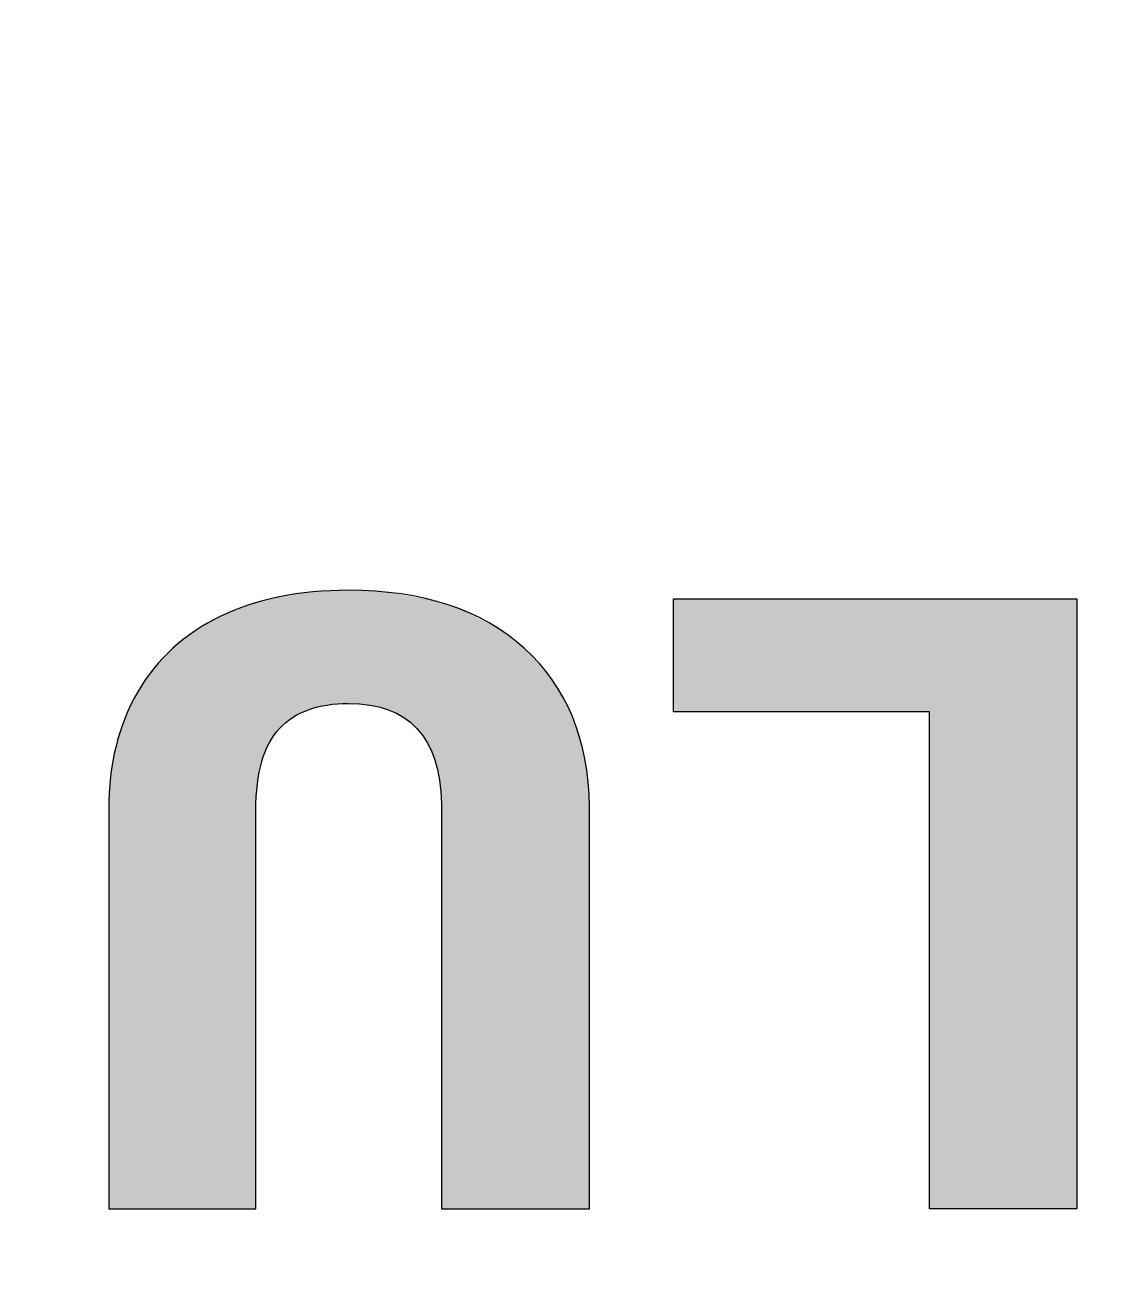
# Model space of a CAD drawing. Extents: x 722 to 1092, y -228 to 1.
# Drawn here: x 778.58 to 784.7, y -104.68 to -97.74 of the extents above; entities that cross this region are included whole.
import ezdxf

# ---------------------------------------------------------------- set-up
doc = ezdxf.new("R2010")
doc.units = 0
doc.layers.add('BOX', color=7, linetype='CONTINUOUS')

# ---------------------------------------------------------------- blocks, each defined once
blk = doc.blocks.new('BLOCK_4')
at = {"layer": 'BOX'}
blk.add_open_spline([(815.3879, -94.5482), (815.3879, -94.5482), (815.3879, -101.2533), (815.3879, -101.2533), (815.3879, -101.2533), (815.3884, -101.2533), (815.3884, -101.2533), (815.3884, -101.2533), (818.3884, -101.2533), (818.3884, -101.2533), (818.3884, -101.2533), (818.3884, -114.1533), (818.3884, -114.1533), (818.3884, -114.1533), (813.1189, -114.1533), (813.1189, -114.1533), (813.1189, -114.1533), (813.1189, -117.1533), (813.1189, -117.1533), (813.1189, -117.1533), (806.682, -117.1533), (806.682, -117.1533), (806.682, -117.1533), (806.682, -113.4533), (806.682, -113.4533), (806.682, -113.4533), (804.0849, -113.4533), (804.0849, -113.4533), (804.0849, -113.4533), (804.0849, -117.1533), (804.0849, -117.1533), (804.0849, -117.1533), (797.6189, -117.1533), (797.6189, -117.1533), (797.6189, -117.1533), (797.6189, -114.1533), (797.6189, -114.1533), (797.6189, -114.1533), (776.3884, -114.1533), (776.3884, -114.1533), (776.3884, -114.1533), (776.3884, -117.1533), (776.3884, -117.1533), (776.3884, -117.1533), (765.3884, -117.1533), (765.3884, -117.1533), (765.3884, -117.1533), (765.3884, -114.1533), (765.3884, -114.1533), (765.3884, -114.1533), (744.1578, -114.1533), (744.1578, -114.1533), (744.1578, -114.1533), (744.1578, -117.1533), (744.1578, -117.1533), (744.1578, -117.1533), (737.7435, -117.1533), (737.7435, -117.1533), (737.7435, -117.1533), (737.7435, -113.4533), (737.7435, -113.4533), (737.7435, -113.4533), (735.0994, -113.4533), (735.0994, -113.4533), (735.0994, -113.4533), (735.0994, -117.1533), (735.0994, -117.1533), (735.0994, -117.1533), (728.6578, -117.1533), (728.6578, -117.1533), (728.6578, -117.1533), (728.6578, -114.1533), (728.6578, -114.1533), (728.6578, -114.1533), (723.3884, -114.1533), (723.3884, -114.1533), (723.3884, -114.1533), (723.3884, -101.2533), (723.3884, -101.2533), (723.3884, -101.2533), (726.3884, -101.2533), (726.3884, -101.2533), (726.3884, -101.2533), (726.3897, -101.2547), (726.3897, -101.2547), (726.3897, -101.2547), (726.3897, -94.5496), (726.3897, -94.5496), (726.3897, -94.5496), (726.3906, -94.5496), (726.3906, -94.5496), (726.3906, -94.5496), (730.4906, -94.5496), (730.4906, -94.5496), (730.4906, -94.5496), (730.4906, -95.7996), (730.4906, -95.7996), (730.4906, -95.7996), (732.5096, -95.7996), (732.5096, -95.7996), (732.5096, -95.7996), (732.5096, -94.5496), (732.5096, -94.5496), (732.5096, -94.5496), (735.4906, -94.5496), (735.4906, -94.5496), (735.4906, -94.5496), (735.4906, -92.0496), (735.4906, -92.0496), (735.4906, -92.0496), (732.5096, -92.0496), (732.5096, -92.0496), (732.5096, -92.0496), (732.5096, -90.7996), (732.5096, -90.7996), (732.5096, -90.7996), (730.4906, -90.7996), (730.4906, -90.7996), (730.4906, -90.7996), (730.4906, -92.0496), (730.4906, -92.0496), (730.4906, -92.0496), (726.3906, -92.0496), (726.3906, -92.0496), (726.3906, -92.0496), (726.3897, -92.0496), (726.3897, -92.0496), (726.3897, -92.0496), (726.3897, -85.3547), (726.3897, -85.3547), (726.3897, -85.3547), (726.3884, -85.3533), (726.3884, -85.3533), (726.3884, -85.3533), (723.3884, -85.3533), (723.3884, -85.3533), (723.3884, -85.3533), (723.3884, -74.3533), (723.3884, -74.3533), (723.3884, -74.3533), (726.3884, -74.3533), (726.3884, -74.3533), (726.3884, -74.3533), (726.3884, -63.3533), (726.3884, -63.3533), (726.3884, -63.3533), (723.3884, -63.3533), (723.3884, -63.3533), (723.3884, -63.3533), (723.3884, -52.3533), (723.3884, -52.3533), (723.3884, -52.3533), (726.3884, -52.3533), (726.3884, -52.3533), (726.3884, -52.3533), (726.3884, -41.3533), (726.3884, -41.3533), (726.3884, -41.3533), (723.3884, -41.3533), (723.3884, -41.3533), (723.3884, -41.3533), (723.3884, -30.3533), (723.3884, -30.3533), (723.3884, -30.3533), (726.3884, -30.3533), (726.3884, -30.3533), (726.3885, -30.3533), (726.3885, -23.6585), (726.3885, -23.6585), (726.3885, -23.6585), (726.3894, -23.6585), (726.3894, -23.6585), (726.3894, -23.6585), (730.4894, -23.6585), (730.4894, -23.6585), (730.4894, -23.6585), (730.4894, -24.9085), (730.4894, -24.9085), (730.4894, -24.9085), (732.5083, -24.9085), (732.5083, -24.9085), (732.5083, -24.9085), (732.5083, -23.6585), (732.5083, -23.6585), (732.5083, -23.6585), (735.4894, -23.6585), (735.4894, -23.6585), (735.4894, -23.6585), (735.4894, -21.1585), (735.4894, -21.1585), (735.4894, -21.1585), (732.5083, -21.1585), (732.5083, -21.1585), (732.5083, -21.1585), (732.5083, -19.9085), (732.5083, -19.9085), (732.5083, -19.9085), (730.4894, -19.9085), (730.4894, -19.9085), (730.4894, -19.9085), (730.4894, -21.1585), (730.4894, -21.1585), (730.4894, -21.1585), (726.3894, -21.1585), (726.3894, -21.1585), (726.3894, -21.1585), (726.3885, -21.1585), (726.3885, -21.1585), (726.3885, -21.1585), (726.3885, -14.4533), (726.3885, -14.4533), (726.3885, -14.4533), (726.3884, -14.4533), (726.3884, -14.4533), (726.3884, -14.4533), (723.3884, -14.4533), (723.3884, -14.4533), (723.3884, -14.4533), (723.3884, -1.5533), (723.3884, -1.5533), (723.3884, -1.5533), (728.6578, -1.5533), (728.6578, -1.5533), (728.6578, -1.5533), (728.6578, 1.4467), (728.6578, 1.4467), (728.6578, 1.4467), (735.0994, 1.4467), (735.0994, 1.4467), (735.0994, 1.4467), (735.0994, -2.2533), (735.0994, -2.2533), (735.0994, -2.2533), (737.7435, -2.2533), (737.7435, -2.2533), (737.7435, -2.2533), (737.7435, 1.4467), (737.7435, 1.4467), (737.7435, 1.4467), (744.1578, 1.4467), (744.1578, 1.4467), (744.1578, 1.4467), (744.1578, -1.5533), (744.1578, -1.5533), (744.1578, -1.5533), (765.3884, -1.5533), (765.3884, -1.5533), (765.3884, -1.5533), (765.3884, 1.4467), (765.3884, 1.4467), (765.3884, 1.4467), (776.3884, 1.4467), (776.3884, 1.4467), (776.3884, 1.4467), (776.3884, -1.5533), (776.3884, -1.5533), (776.3884, -1.5533), (797.6189, -1.5533), (797.6189, -1.5533), (797.6189, -1.5533), (797.6189, 1.4467), (797.6189, 1.4467), (797.6189, 1.4467), (804.0849, 1.4467), (804.0849, 1.4467), (804.0849, 1.4467), (804.0849, -2.2533), (804.0849, -2.2533), (804.0849, -2.2533), (806.682, -2.2533), (806.682, -2.2533), (806.682, -2.2533), (806.682, 1.4467), (806.682, 1.4467), (806.682, 1.4467), (813.1189, 1.4467), (813.1189, 1.4467), (813.1189, 1.4467), (813.1189, -1.5533), (813.1189, -1.5533), (813.1189, -1.5533), (818.3884, -1.5533), (818.3884, -1.5533), (818.3884, -1.5533), (818.3884, -14.4533), (818.3884, -14.4533), (818.3884, -14.4533), (815.3884, -14.4533), (815.3884, -14.4533), (815.3884, -14.4533), (815.3884, -21.1482), (815.3884, -21.1482), (815.3884, -21.1482), (815.3875, -21.1482), (815.3875, -21.1482), (815.3875, -21.1482), (811.2875, -21.1482), (811.2875, -21.1482), (811.2875, -21.1482), (811.2875, -19.8982), (811.2875, -19.8982), (811.2875, -19.8982), (809.2686, -19.8982), (809.2686, -19.8982), (809.2686, -19.8982), (809.2686, -21.1482), (809.2686, -21.1482), (809.2686, -21.1482), (806.2875, -21.1482), (806.2875, -21.1482), (806.2875, -21.1482), (806.2875, -23.6482), (806.2875, -23.6482), (806.2875, -23.6482), (809.2686, -23.6482), (809.2686, -23.6482), (809.2686, -23.6482), (809.2686, -24.8982), (809.2686, -24.8982), (809.2686, -24.8982), (811.2875, -24.8982), (811.2875, -24.8982), (811.2875, -24.8982), (811.2875, -23.6482), (811.2875, -23.6482), (811.2875, -23.6482), (815.3875, -23.6482), (815.3875, -23.6482), (815.3875, -23.6482), (815.3884, -23.6482), (815.3884, -23.6482), (815.3884, -23.6482), (815.3884, -30.3533), (815.3884, -30.3533), (815.3884, -30.3533), (818.3884, -30.3533), (818.3884, -30.3533), (818.3884, -30.3533), (818.3884, -41.3533), (818.3884, -41.3533), (818.3884, -41.3533), (815.3884, -41.3533), (815.3884, -41.3533), (815.3884, -41.3533), (815.3884, -52.3533), (815.3884, -52.3533), (815.3884, -52.3533), (818.3884, -52.3533), (818.3884, -52.3533), (818.3884, -52.3533), (818.3884, -63.3533), (818.3884, -63.3533), (818.3884, -63.3533), (815.3884, -63.3533), (815.3884, -63.3533), (815.3884, -63.3533), (815.3884, -74.3533), (815.3884, -74.3533), (815.3884, -74.3533), (818.3884, -74.3533), (818.3884, -74.3533), (818.3884, -74.3533), (818.3884, -85.3533), (818.3884, -85.3533), (818.3884, -85.3533), (815.3884, -85.3533), (815.3884, -85.3533), (815.3884, -85.3533), (815.3879, -85.3533), (815.3879, -85.3533), (815.3879, -85.3533), (815.3879, -92.0482), (815.3879, -92.0482), (815.3879, -92.0482), (815.387, -92.0482), (815.387, -92.0482), (815.387, -92.0482), (811.287, -92.0482), (811.287, -92.0482), (811.287, -92.0482), (811.287, -90.7982), (811.287, -90.7982), (811.287, -90.7982), (809.2681, -90.7982), (809.2681, -90.7982), (809.2681, -90.7982), (809.2681, -92.0482), (809.2681, -92.0482), (809.2681, -92.0482), (806.287, -92.0482), (806.287, -92.0482), (806.287, -92.0482), (806.287, -94.5482), (806.287, -94.5482), (806.287, -94.5482), (809.2681, -94.5482), (809.2681, -94.5482), (809.2681, -94.5482), (809.2681, -95.7982), (809.2681, -95.7982), (809.2681, -95.7982), (811.287, -95.7982), (811.287, -95.7982), (811.287, -95.7982), (811.287, -94.5482), (811.287, -94.5482), (811.287, -94.5482), (815.387, -94.5482), (815.387, -94.5482), (815.387, -94.5482), (815.3879, -94.5482), (815.3879, -94.5482)], degree=3, knots=[0, 0, 0, 0, 1, 1, 1, 2, 2, 2, 3, 3, 3, 4, 4, 4, 5, 5, 5, 6, 6, 6, 7, 7, 7, 8, 8, 8, 9, 9, 9, 10, 10, 10, 11, 11, 11, 12, 12, 12, 13, 13, 13, 14, 14, 14, 15, 15, 15, 16, 16, 16, 17, 17, 17, 18, 18, 18, 19, 19, 19, 20, 20, 20, 21, 21, 21, 22, 22, 22, 23, 23, 23, 24, 24, 24, 25, 25, 25, 26, 26, 26, 27, 27, 27, 28, 28, 28, 29, 29, 29, 30, 30, 30, 31, 31, 31, 32, 32, 32, 33, 33, 33, 34, 34, 34, 35, 35, 35, 36, 36, 36, 37, 37, 37, 38, 38, 38, 39, 39, 39, 40, 40, 40, 41, 41, 41, 42, 42, 42, 43, 43, 43, 44, 44, 44, 45, 45, 45, 46, 46, 46, 47, 47, 47, 48, 48, 48, 49, 49, 49, 50, 50, 50, 51, 51, 51, 52, 52, 52, 53, 53, 53, 54, 54, 54, 55, 55, 55, 56, 56, 56, 57, 57, 57, 58, 58, 58, 59, 59, 59, 60, 60, 60, 61, 61, 61, 62, 62, 62, 63, 63, 63, 64, 64, 64, 65, 65, 65, 66, 66, 66, 67, 67, 67, 68, 68, 68, 69, 69, 69, 70, 70, 70, 71, 71, 71, 72, 72, 72, 73, 73, 73, 74, 74, 74, 75, 75, 75, 76, 76, 76, 77, 77, 77, 78, 78, 78, 79, 79, 79, 80, 80, 80, 81, 81, 81, 82, 82, 82, 83, 83, 83, 84, 84, 84, 85, 85, 85, 86, 86, 86, 87, 87, 87, 88, 88, 88, 89, 89, 89, 90, 90, 90, 91, 91, 91, 92, 92, 92, 93, 93, 93, 94, 94, 94, 95, 95, 95, 96, 96, 96, 97, 97, 97, 98, 98, 98, 99, 99, 99, 100, 100, 100, 101, 101, 101, 102, 102, 102, 103, 103, 103, 104, 104, 104, 105, 105, 105, 106, 106, 106, 107, 107, 107, 108, 108, 108, 109, 109, 109, 110, 110, 110, 111, 111, 111, 112, 112, 112, 113, 113, 113, 114, 114, 114, 115, 115, 115, 116, 116, 116, 117, 117, 117, 118, 118, 118, 119, 119, 119, 120, 120, 120, 121, 121, 121, 122, 122, 122, 123, 123, 123, 124, 124, 124, 125, 125, 125, 126, 126, 126, 127, 127, 127, 128, 128, 128, 129, 129, 129, 130, 130, 130, 131, 131, 131, 132, 132, 132, 133, 133, 133, 134, 134, 134, 135, 135, 135, 136, 136, 136, 137, 137, 137, 137], dxfattribs=at)
blk = doc.blocks.new('BLOCK_3')
at = {"layer": 'BOX'}
blk.add_blockref('BLOCK_4', (0, 0), dxfattribs=at)
blk = doc.blocks.new('*U17')
at = {"layer": 'BOX', "color": 7}
for points in [[(782.216, -101.5883), (782.216, -100.955), (783.649, -101.5883)], [(783.649, -101.5883), (782.216, -100.955), (783.649, -100.955)], [(783.649, -104.3698), (783.649, -100.955), (784.4722, -104.3698)], [(784.4722, -104.3698), (783.649, -100.955), (784.4722, -100.955)]]:
    blk.add_solid(points, dxfattribs=at)
blk = doc.blocks.new('*U18')
at = {"layer": 'BOX', "color": 7}
for points in [[(780.0929, -101.614), (780.0262, -100.9422), (780.0929, -100.9319)], [(780.1716, -101.5765), (780.0929, -100.9319), (780.1716, -100.9198)], [(780.0929, -101.614), (780.0929, -100.9319), (780.1716, -101.5765)], [(780.1728, -101.5762), (780.1716, -100.9198), (780.1728, -100.9196)], [(780.1716, -101.5765), (780.1716, -100.9198), (780.1728, -101.5762)], [(780.2622, -101.5525), (780.1728, -100.9196), (780.2622, -100.914)], [(780.1728, -101.5762), (780.1728, -100.9196), (780.2622, -101.5525)], [(780.3451, -101.5439), (780.2622, -100.914), (780.3451, -100.9087)], [(780.2622, -101.5525), (780.2622, -100.914), (780.3451, -101.5439)], [(780.3648, -101.5419), (780.3451, -100.9087), (780.3648, -100.9084)], [(780.3451, -101.5439), (780.3451, -100.9087), (780.3648, -101.5419)], [(780.3898, -101.5414), (780.3648, -100.9084), (780.3898, -100.9081)], [(780.3648, -101.5419), (780.3648, -100.9084), (780.3898, -101.5414)], [(780.3898, -101.5414), (780.3898, -100.9081), (780.3923, -101.5414)], [(780.3923, -101.5414), (780.3898, -100.9081), (780.3923, -100.9082)], [(780.3923, -101.5414), (780.3923, -100.9082), (780.4427, -101.5426)], [(780.4427, -101.5426), (780.3923, -100.9082), (780.4427, -100.9087)], [(780.4427, -101.5426), (780.4427, -100.9087), (780.4541, -101.544)], [(780.4541, -101.544), (780.4427, -100.9087), (780.4541, -100.9088)], [(780.4541, -101.544), (780.4541, -100.9088), (780.5425, -101.555)], [(780.5425, -101.555), (780.4541, -100.9088), (780.5425, -100.9137)], [(780.5425, -101.555), (780.5425, -100.9137), (780.5847, -101.5674)], [(780.5847, -101.5674), (780.5425, -100.9137), (780.5847, -100.916)], [(780.5847, -101.5674), (780.5847, -100.916), (780.6306, -101.5809)], [(780.6306, -101.5809), (780.5847, -100.916), (780.6306, -100.9232)], [(780.6306, -101.5809), (780.6306, -100.9232), (780.7069, -101.6202)], [(780.7069, -101.6202), (780.6306, -100.9232), (780.7069, -100.935)], [(780.7069, -101.6202), (780.7069, -100.935), (780.7714, -101.6729)], [(780.7714, -101.6729), (780.7069, -100.935), (780.7714, -100.945)], [(779.8426, -104.3698), (779.7635, -101.0194), (779.8426, -100.9897)], [(779.8598, -104.3698), (779.8426, -100.9897), (779.8598, -100.9833)], [(779.8426, -104.3698), (779.8426, -100.9897), (779.8598, -104.3698)], [(779.8773, -104.3698), (779.8598, -100.9833), (779.8773, -100.9788)], [(779.8598, -104.3698), (779.8598, -100.9833), (779.8773, -104.3698)], [(779.8779, -104.3598), (779.8773, -100.9788), (779.8779, -100.9786)], [(779.8773, -104.3698), (779.8773, -100.9788), (779.8779, -104.3598)], [(779.8779, -102.1458), (779.8779, -100.9786), (779.878, -102.1247)], [(779.878, -102.1247), (779.8779, -100.9786), (779.878, -100.9786)], [(779.8787, -102.091), (779.878, -100.9786), (779.8787, -100.9784)], [(779.878, -102.1247), (779.878, -100.9786), (779.8787, -102.091)], [(779.8826, -102.0269), (779.8787, -100.9784), (779.8826, -100.9775)], [(779.8787, -102.091), (779.8787, -100.9784), (779.8826, -102.0269)], [(779.8996, -101.9112), (779.8826, -100.9775), (779.8996, -100.9731)], [(779.8826, -102.0269), (779.8826, -100.9775), (779.8996, -101.9112)], [(779.9293, -101.8123), (779.8996, -100.9731), (779.9293, -100.9655)], [(779.8996, -101.9112), (779.8996, -100.9731), (779.9293, -101.8123)], [(779.9715, -101.7303), (779.9293, -100.9655), (779.9715, -100.9547)], [(779.9293, -101.8123), (779.9293, -100.9655), (779.9715, -101.7303)], [(780.0111, -101.6831), (779.9715, -100.9547), (780.0111, -100.9445)], [(779.9715, -101.7303), (779.9715, -100.9547), (780.0111, -101.6831)], [(780.0262, -101.665), (780.0111, -100.9445), (780.0262, -100.9422)], [(780.0111, -101.6831), (780.0111, -100.9445), (780.0262, -101.665)], [(780.0262, -101.665), (780.0262, -100.9422), (780.0929, -101.614)], [(780.7714, -101.6729), (780.7714, -100.945), (780.8242, -101.739)], [(780.8242, -101.739), (780.7714, -100.945), (780.8242, -100.9532)], [(780.8242, -101.739), (780.8242, -100.9532), (780.8268, -101.7441)], [(780.8268, -101.7441), (780.8242, -100.9532), (780.8268, -100.9536)], [(780.8268, -101.7441), (780.8268, -100.9536), (780.8651, -101.8185)], [(780.8651, -101.8185), (780.8268, -100.9536), (780.8651, -100.9658)], [(780.8651, -101.8185), (780.8651, -100.9658), (780.8943, -101.9114)], [(780.8943, -101.9114), (780.8651, -100.9658), (780.8943, -100.975)], [(780.8943, -101.9114), (780.8943, -100.975), (780.9117, -102.0177)], [(780.9117, -102.0177), (780.8943, -100.975), (780.9117, -100.9805)], [(780.9117, -102.0177), (780.9117, -100.9805), (780.916, -102.0759)], [(780.916, -102.0759), (780.9117, -100.9805), (780.916, -100.9818)], [(780.916, -102.0759), (780.916, -100.9818), (780.9169, -102.102)], [(780.9169, -102.102), (780.916, -100.9818), (780.9169, -100.9821)], [(780.9169, -104.3597), (780.9169, -100.9821), (780.9175, -104.3698)], [(780.9175, -104.3698), (780.9169, -100.9821), (780.9175, -100.9823)], [(780.9175, -104.3698), (780.9175, -100.9823), (780.9525, -104.3698)], [(780.9525, -104.3698), (780.9175, -100.9823), (780.9525, -100.9934)], [(780.9525, -104.3698), (780.9525, -100.9934), (781.032, -104.3698)], [(781.032, -104.3698), (780.9525, -100.9934), (781.032, -101.0186)], [(779.653, -104.3698), (779.5898, -101.1023), (779.653, -101.0699)], [(779.7192, -104.3698), (779.653, -101.0699), (779.7192, -101.0359)], [(779.653, -104.3698), (779.653, -101.0699), (779.7192, -104.3698)], [(779.7635, -104.3698), (779.7192, -101.0359), (779.7635, -101.0194)], [(779.7192, -104.3698), (779.7192, -101.0359), (779.7635, -104.3698)], [(779.7635, -104.3698), (779.7635, -101.0194), (779.8426, -104.3698)], [(781.032, -104.3698), (781.032, -101.0186), (781.0436, -104.3698)], [(781.0436, -104.3698), (781.032, -101.0186), (781.0436, -101.0222)], [(781.0436, -104.3698), (781.0436, -101.0222), (781.1431, -104.3698)], [(781.1431, -104.3698), (781.0436, -101.0222), (781.1431, -101.074)], [(781.1431, -104.3698), (781.1431, -101.074), (781.235, -104.3698)], [(781.235, -104.3698), (781.1431, -101.074), (781.235, -101.1218)], [(779.5898, -104.3698), (779.4738, -101.1813), (779.5898, -101.1023)], [(779.5898, -104.3698), (779.5898, -101.1023), (779.653, -104.3698)], [(781.235, -104.3698), (781.235, -101.1218), (781.401, -104.3698)], [(781.401, -104.3698), (781.235, -101.1218), (781.401, -101.2522)], [(779.4738, -104.3698), (779.3896, -101.2566), (779.4738, -101.1813)], [(779.4738, -104.3698), (779.4738, -101.1813), (779.5898, -104.3698)], [(779.3713, -104.3698), (779.2822, -101.3773), (779.3713, -101.273)], [(779.3896, -104.3698), (779.3713, -101.273), (779.3896, -101.2566)], [(779.3713, -104.3698), (779.3713, -101.273), (779.3896, -104.3698)], [(779.3896, -104.3698), (779.3896, -101.2566), (779.4738, -104.3698)], [(781.401, -104.3698), (781.401, -101.2522), (781.4081, -104.3698)], [(781.4081, -104.3698), (781.401, -101.2522), (781.4081, -101.2604)], [(781.4081, -104.3698), (781.4081, -101.2604), (781.5359, -104.3698)], [(781.5359, -104.3698), (781.4081, -101.2604), (781.5359, -101.408)], [(779.2625, -104.3698), (779.2066, -101.4943), (779.2625, -101.4079)], [(779.2822, -104.3698), (779.2625, -101.4079), (779.2822, -101.3773)], [(779.2625, -104.3698), (779.2625, -101.4079), (779.2822, -104.3698)], [(779.2822, -104.3698), (779.2822, -101.3773), (779.3713, -104.3698)], [(781.5359, -104.3698), (781.5359, -101.408), (781.5364, -104.3698)], [(781.5364, -104.3698), (781.5359, -101.408), (781.5364, -101.4086)], [(781.5364, -104.3698), (781.5364, -101.4086), (781.638, -104.3698)], [(781.638, -104.3698), (781.5364, -101.4086), (781.638, -101.5878)], [(779.2066, -104.3698), (779.1557, -101.6014), (779.2066, -101.4943)], [(779.2066, -104.3698), (779.2066, -101.4943), (779.2625, -104.3698)], [(779.1458, -104.3698), (779.1004, -101.7598), (779.1458, -101.6222)], [(779.1557, -104.3698), (779.1458, -101.6222), (779.1557, -101.6014)], [(779.1458, -104.3698), (779.1458, -101.6222), (779.1557, -104.3698)], [(779.1557, -104.3698), (779.1557, -101.6014), (779.2066, -104.3698)], [(781.638, -104.3698), (781.638, -101.5878), (781.6433, -104.3698)], [(781.6433, -104.3698), (781.638, -101.5878), (781.6433, -101.6034)], [(781.6433, -104.3698), (781.6433, -101.6034), (781.706, -104.3698)], [(781.706, -104.3698), (781.6433, -101.6034), (781.706, -101.7899)], [(779.1004, -104.3698), (779.0821, -101.85), (779.1004, -101.7598)], [(779.1004, -104.3698), (779.1004, -101.7598), (779.1458, -104.3698)], [(781.706, -104.3698), (781.706, -101.7899), (781.7173, -104.3698)], [(781.7173, -104.3698), (781.706, -101.7899), (781.7173, -101.8633)], [(779.0705, -104.3698), (779.0562, -102.0644), (779.0705, -101.9072)], [(779.0821, -104.3698), (779.0705, -101.9072), (779.0821, -101.85)], [(779.0705, -104.3698), (779.0705, -101.9072), (779.0821, -104.3698)], [(779.0821, -104.3698), (779.0821, -101.85), (779.1004, -104.3698)], [(781.7173, -104.3698), (781.7173, -101.8633), (781.7404, -104.3698)], [(781.7404, -104.3698), (781.7173, -101.8633), (781.7404, -102.0149)], [(781.7404, -104.3698), (781.7404, -102.0149), (781.7437, -104.3698)], [(781.7437, -104.3698), (781.7404, -102.0149), (781.7437, -102.0747)], [(779.0562, -104.3698), (779.0547, -102.1363), (779.0562, -102.0644)], [(779.0562, -104.3698), (779.0562, -102.0644), (779.0705, -104.3698)], [(781.7437, -104.3698), (781.7437, -102.0747), (781.7446, -104.3698)], [(781.7446, -104.3698), (781.7437, -102.0747), (781.7446, -102.1051)], [(781.7446, -104.3698), (781.7446, -102.1051), (781.7448, -104.3698)], [(781.7448, -104.3698), (781.7446, -102.1051), (781.7448, -102.1199)], [(779.0547, -104.3698), (779.0547, -102.1363), (779.0562, -104.3698)]]:
    blk.add_solid(points, dxfattribs=at)
blk = doc.blocks.new('BLOCK_8')
at = {"layer": 'BOX'}
blk.add_lwpolyline([(783.649, -101.5883), (782.216, -101.5883), (782.216, -100.955), (784.4722, -100.955), (784.4722, -104.3698), (783.649, -104.3698), (783.649, -101.5883)], dxfattribs=at)
blk.add_open_spline([(779.0547, -104.3698), (779.0547, -104.3698), (779.0547, -102.1347), (779.0547, -102.1347), (779.0547, -101.8814), (779.1087, -101.6621), (779.2166, -101.4769), (779.3244, -101.2916), (779.4792, -101.1506), (779.6809, -101.0535), (779.8826, -100.9567), (780.1211, -100.9081), (780.3962, -100.9081), (780.8121, -100.9081), (781.1397, -101.016), (781.3789, -101.2318), (781.6182, -101.4475), (781.7401, -101.7431), (781.7448, -102.1183), (781.7448, -102.1183), (781.7448, -104.3698), (781.7448, -104.3698), (781.7448, -104.3698), (780.9169, -104.3698), (780.9169, -104.3698), (780.9169, -104.3698), (780.9169, -102.1019), (780.9169, -102.1019), (780.9075, -101.7283), (780.734, -101.5414), (780.3962, -101.5414), (780.2257, -101.5414), (780.0968, -101.5883), (780.0093, -101.6821), (779.9218, -101.7759), (779.8779, -101.9283), (779.8779, -102.1394), (779.8779, -102.1394), (779.8779, -104.3698), (779.8779, -104.3698), (779.8779, -104.3698), (779.0547, -104.3698), (779.0547, -104.3698)], degree=3, knots=[0, 0, 0, 0, 1, 1, 1, 2, 2, 2, 3, 3, 3, 4, 4, 4, 5, 5, 5, 6, 6, 6, 7, 7, 7, 8, 8, 8, 9, 9, 9, 10, 10, 10, 11, 11, 11, 12, 12, 12, 13, 13, 13, 14, 14, 14, 14], dxfattribs=at)
at = {"layer": 'BOX', "color": 7}
for name in ['*U18', '*U17']:
    blk.add_blockref(name, (0, 0), dxfattribs=at)

msp = doc.modelspace()

# ---------------------------------------------------------------- block references
at = {"layer": 'BOX'}
for name in ['BLOCK_3', 'BLOCK_8']:
    msp.add_blockref(name, (0, 0), dxfattribs=at)

doc.saveas('drawing.dxf')
